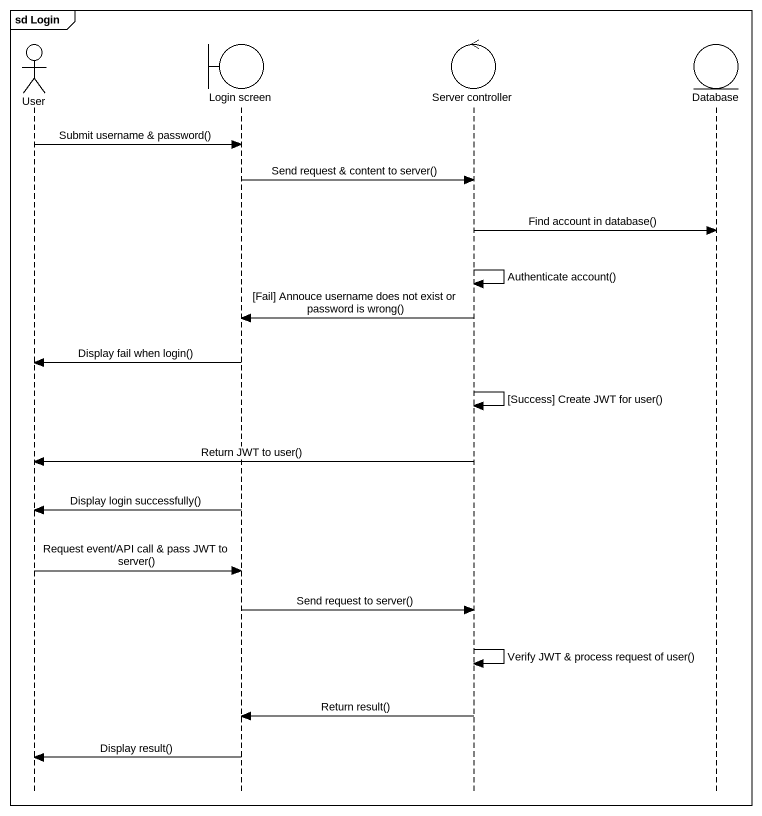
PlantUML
@startuml
mainframe sd Login
hide footbox
actor User
boundary "Login screen" as Login_screen
control "Server controller" as Server_controller
entity "Database" as Database_

User -> Login_screen : Submit username & password()
Login_screen -> Server_controller : Send request & content to server()
Server_controller -> Database_ : Find account in database()
Server_controller -> Server_controller : Authenticate account()
Server_controller -> Login_screen : [Fail] Annouce username does not exist or password is wrong()
Login_screen -> User : Display fail when login()
Server_controller -> Server_controller : [Success] Create JWT for user()
Server_controller -> User : Return JWT to user()
Login_screen -> User : Display login successfully()
User -> Login_screen : Request event/API call & pass JWT to server()
Login_screen -> Server_controller : Send request to server()
Server_controller -> Server_controller : Verify JWT & process request of user()
Server_controller -> Login_screen : Return result()
Login_screen -> User : Display result()
@enduml
